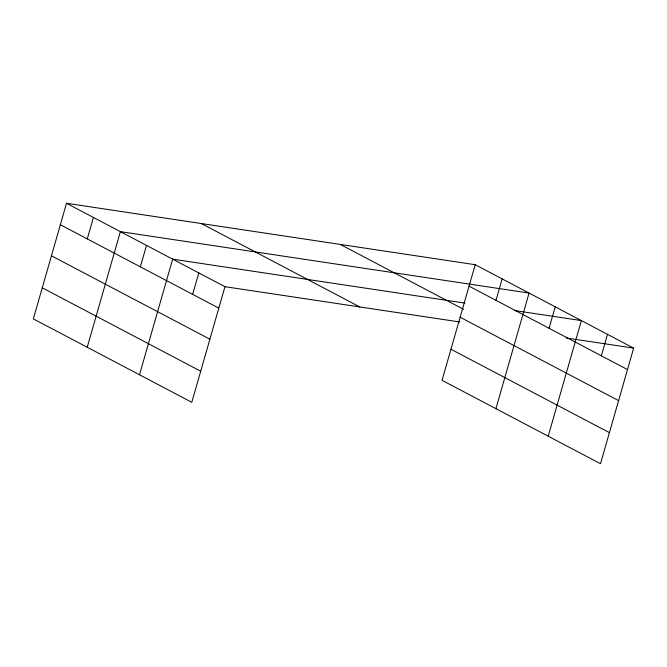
<?xml version="1.0" encoding="UTF-8"?>
<svg xmlns="http://www.w3.org/2000/svg" width="667" height="667" viewBox="0 0 667 667"><rect width="100%" height="100%" fill="white"/><g stroke="black" fill="none" stroke-linecap="round" stroke-linejoin="round"><path stroke-width="1" d="M66.5 203.277L33.35 318.884L191.796 402.301L224.954 286.685L66.5 203.277L475.204 264.699L633.65 348.116L600.5 463.723L442.046 380.315L475.204 264.699M87.285 238.911L93.438 217.459M87.227 347.249L120.377 231.641L529.073 293.063L495.923 408.671M140.37 266.85L146.515 245.398M139.511 374.771L172.661 259.163L464.882 303.085M192.655 294.38L198.808 272.928M495.99 300.333L502.134 278.881M549.066 328.272L555.219 306.828M548.207 436.193L581.366 320.585L514.949 310.605M601.359 355.803L607.504 334.35M224.954 286.685L459.663 321.961M566.216 337.977L633.65 348.116M469.051 286.151L627.497 369.568M340.328 244.43L463.623 309.338M460.138 317.225L618.592 400.634M450.959 349.241L609.413 432.65M201.367 223.545L359.821 306.962M60.347 224.729L218.801 308.137M51.442 255.803L209.888 339.211M42.263 287.819L200.709 371.227"/></g></svg>
